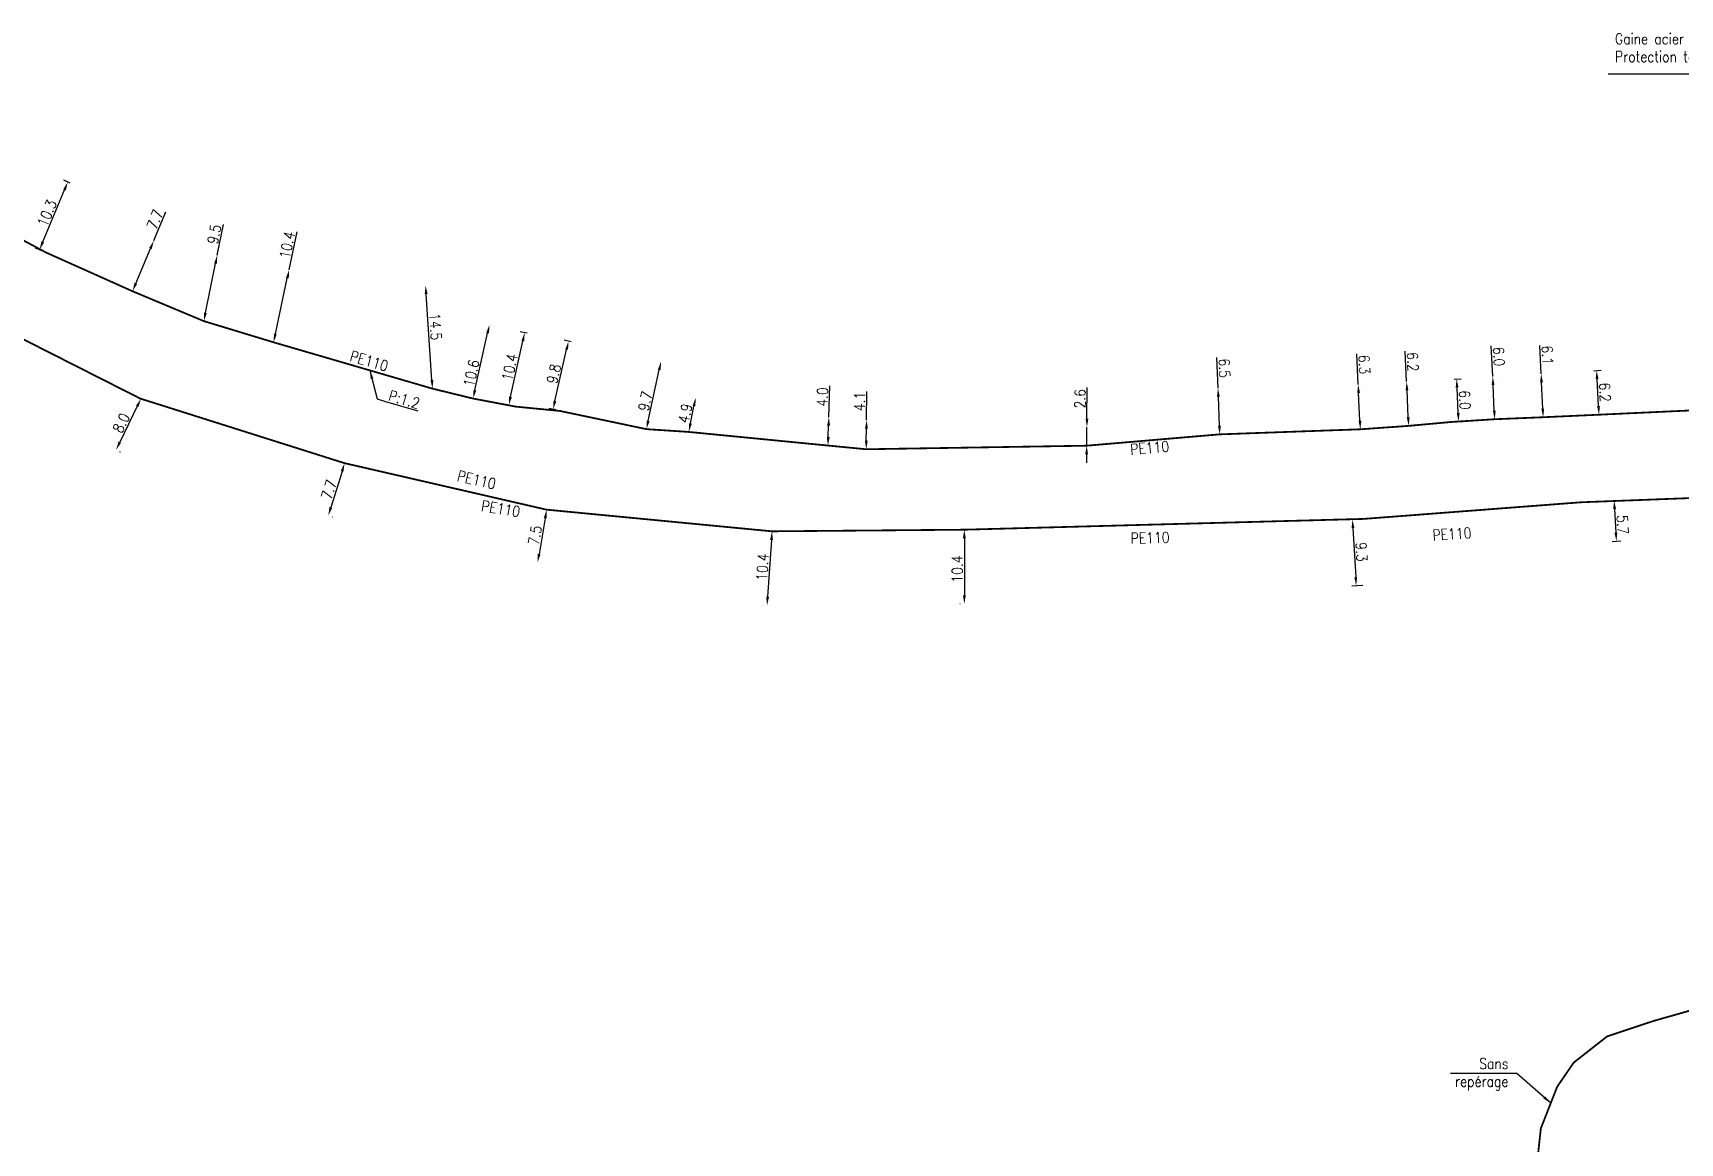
# Model space of a CAD drawing. Header units: millimetres. Extents: x 115991 to 117009, y 129000 to 129990.
# Drawn here: x 116340.1 to 116571.1, y 129262.9 to 129418.6 of the extents above; entities that cross this region are included whole.
import ezdxf
from ezdxf.enums import TextEntityAlignment as Align

# ---------------------------------------------------------------- set-up
doc = ezdxf.new("R2010")
doc.units = ezdxf.units.MM
doc.header["$PDMODE"] = 34
doc.linetypes.add('L_25_AP', pattern=[2000, 1000, 1000])
doc.linetypes.add('L_25_PE', pattern=[2000, 1000, 1000])
doc.layers.get('DEFPOINTS').update_dxf_attribs({"linetype": 'CONTINUOUS'})
doc.layers.add('L_150', color=1, linetype='CONTINUOUS')
doc.layers.add('L_400', color=7, linetype='CONTINUOUS')
doc.styles.get("Standard").update_dxf_attribs({"font": 'romans.shx', "width": 0.85})
doc.dimstyles.get("Standard").update_dxf_attribs({"dimtxt": 1.5, "dimasz": 1.2, "dimexe": 0.625, "dimexo": 0.625, "dimgap": 0.25, "dimtad": 1, "dimdec": 1, "dimzin": 0, "dimdsep": 46, "dimtxsty": 'Standard', "dimcen": -0.5, "dimadec": 0, "dimazin": 0, "dimtfac": 1, "dimtdec": 1, "dimtmove": 0, "dimatfit": 3, "dimfxl": 0, "dimtolj": 1, "dimtzin": 0, "dimarcsym": 0})

# ---------------------------------------------------------------- blocks, each defined once
blk = doc.blocks.new('*D35')
at = {"layer": 'DEFPOINTS', "color": 0, "linetype": 'Continuous', "transparency": 16777216}
for p in [(116355.14, 129367.37), (116351.65, 129360.18), (116351.73, 129360.14)]:
    blk.add_point(p, dxfattribs=at)
at = {"layer": 'L_150', "color": 0, "linetype": 'Continuous', "lineweight": -2, "transparency": 16777216}
for p, q in [((116355.71, 129367.1), (116355.79, 129367.06)), ((116354.7, 129366.25), (116352.25, 129361.22)), ((116352.21, 129359.9), (116352.29, 129359.86))]:
    blk.add_line(p, q, dxfattribs=at)
at = {"layer": 'L_150', "color": 0, "linetype": 'Continuous', "transparency": 16777216}
for points in [[(116354.52, 129366.34), (116354.88, 129366.17), (116355.22, 129367.33)], [(116352.07, 129361.3), (116352.43, 129361.13), (116351.73, 129360.14)]]:
    blk.add_solid(points, dxfattribs=at)
at = {"layer": 'L_150', "color": 0, "linetype": 'Continuous', "transparency": 16777216, "insert": (116352.45, 129363.92), "char_height": 1.5, "attachment_point": 5, "rotation": 64.078}
blk.add_mtext('\\A1;8.0', dxfattribs=at)
blk = doc.blocks.new('*D36')
at = {"layer": 'DEFPOINTS', "color": 0, "linetype": 'Continuous', "transparency": 16777216}
for p in [(116383.74, 129358.29), (116381.45, 129350.94), (116381.49, 129350.92)]:
    blk.add_point(p, dxfattribs=at)
at = {"layer": 'L_150', "color": 0, "linetype": 'Continuous', "lineweight": -2, "transparency": 16777216}
for p, q in [((116384.34, 129358.1), (116384.38, 129358.09)), ((116383.42, 129357.13), (116381.85, 129352.07)), ((116382.05, 129350.75), (116382.09, 129350.74))]:
    blk.add_line(p, q, dxfattribs=at)
at = {"layer": 'L_150', "color": 0, "linetype": 'Continuous', "transparency": 16777216}
for points in [[(116383.23, 129357.19), (116383.62, 129357.07), (116383.78, 129358.28)], [(116381.66, 129352.13), (116382.04, 129352.01), (116381.49, 129350.92)]]:
    blk.add_solid(points, dxfattribs=at)
at = {"layer": 'L_150', "color": 0, "linetype": 'Continuous', "transparency": 16777216, "insert": (116381.58, 129354.57), "char_height": 1.5, "attachment_point": 5, "rotation": 72.6875}
blk.add_mtext('\\A1;7.7', dxfattribs=at)
blk = doc.blocks.new('*D37')
at = {"layer": 'DEFPOINTS', "color": 0, "linetype": 'Continuous', "transparency": 16777216}
for p in [(116412.1, 129351.75), (116410.84, 129344.35), (116410.86, 129344.35)]:
    blk.add_point(p, dxfattribs=at)
at = {"layer": 'L_150', "color": 0, "linetype": 'Continuous', "lineweight": -2, "transparency": 16777216}
for p, q in [((116411.92, 129350.56), (116411.06, 129345.53)), ((116412.72, 129351.64), (116412.73, 129351.64)), ((116411.46, 129344.25), (116411.47, 129344.25))]:
    blk.add_line(p, q, dxfattribs=at)
at = {"layer": 'L_150', "color": 0, "linetype": 'Continuous', "transparency": 16777216}
for points in [[(116411.72, 129350.6), (116412.11, 129350.53), (116412.12, 129351.75)], [(116410.86, 129345.57), (116411.26, 129345.5), (116410.86, 129344.35)]]:
    blk.add_solid(points, dxfattribs=at)
at = {"layer": 'L_150', "color": 0, "linetype": 'Continuous', "transparency": 16777216, "insert": (116410.49, 129348.15), "char_height": 1.5, "attachment_point": 5, "rotation": 80.3272}
blk.add_mtext('\\A1;7.5', dxfattribs=at)
blk = doc.blocks.new('*D38')
at = {"layer": 'DEFPOINTS', "color": 0, "linetype": 'Continuous', "transparency": 16777216}
for p in [(116443.74, 129348.72), (116443.04, 129338.34), (116443.05, 129338.34)]:
    blk.add_point(p, dxfattribs=at)
at = {"layer": 'L_150', "color": 0, "linetype": 'Continuous', "lineweight": -2, "transparency": 16777216}
for p, q in [((116443.12, 129348.76), (116443.12, 129348.76)), ((116443.66, 129347.52), (116443.12, 129339.54)), ((116442.42, 129338.38), (116442.42, 129338.38))]:
    blk.add_line(p, q, dxfattribs=at)
at = {"layer": 'L_150', "color": 0, "linetype": 'Continuous', "transparency": 16777216}
for points in [[(116443.46, 129347.53), (116443.86, 129347.5), (116443.74, 129348.72)], [(116442.92, 129339.55), (116443.32, 129339.52), (116443.04, 129338.34)]]:
    blk.add_solid(points, dxfattribs=at)
at = {"layer": 'L_150', "color": 0, "linetype": 'Continuous', "transparency": 16777216, "insert": (116442.4, 129343.7), "char_height": 1.5, "attachment_point": 5, "rotation": 86.1551}
blk.add_mtext('\\A1;10.4', dxfattribs=at)
blk = doc.blocks.new('*D39')
at = {"layer": 'DEFPOINTS', "color": 0, "linetype": 'Continuous', "transparency": 16777216}
for p in [(116470.76, 129348.95), (116470.71, 129338.55), (116470.76, 129338.55)]:
    blk.add_point(p, dxfattribs=at)
at = {"layer": 'L_150', "color": 0, "linetype": 'Continuous', "lineweight": -2, "transparency": 16777216}
for p, q in [((116470.14, 129348.95), (116470.08, 129348.95)), ((116470.71, 129347.75), (116470.71, 129339.75)), ((116470.14, 129338.55), (116470.08, 129338.55))]:
    blk.add_line(p, q, dxfattribs=at)
at = {"layer": 'L_150', "color": 0, "linetype": 'Continuous', "transparency": 16777216}
for points in [[(116470.51, 129347.75), (116470.91, 129347.75), (116470.71, 129348.95)], [(116470.51, 129339.75), (116470.91, 129339.75), (116470.71, 129338.55)]]:
    blk.add_solid(points, dxfattribs=at)
at = {"layer": 'L_150', "color": 0, "linetype": 'Continuous', "transparency": 16777216, "insert": (116469.71, 129343.43), "char_height": 1.5, "attachment_point": 5, "rotation": 90}
blk.add_mtext('\\A1;10.4', dxfattribs=at)
blk = doc.blocks.new('*D579')
at = {"layer": 'DEFPOINTS', "color": 0, "linetype": 'Continuous', "transparency": 16777216}
for p in [(116560.63, 129352.97), (116560.95, 129347.28), (116562.17, 129347.34)]:
    blk.add_point(p, dxfattribs=at)
at = {"layer": 'L_150', "color": 0, "linetype": 'Continuous', "lineweight": -2, "transparency": 16777216}
for p, q in [((116561.26, 129353), (116562.48, 129353.07)), ((116561.92, 129351.84), (116562.1, 129348.54)), ((116561.57, 129347.31), (116562.79, 129347.38))]:
    blk.add_line(p, q, dxfattribs=at)
at = {"layer": 'L_150', "color": 0, "linetype": 'Continuous', "transparency": 16777216}
for points in [[(116562.12, 129351.85), (116561.72, 129351.83), (116561.85, 129353.04)], [(116562.3, 129348.55), (116561.9, 129348.53), (116562.17, 129347.34)]]:
    blk.add_solid(points, dxfattribs=at)
at = {"layer": 'L_150', "color": 0, "linetype": 'Continuous', "transparency": 16777216, "insert": (116563.04, 129349.65), "char_height": 1.5, "attachment_point": 5, "rotation": 273.1721}
blk.add_mtext('\\A1;5.7', dxfattribs=at)
blk = doc.blocks.new('*D580')
at = {"layer": 'DEFPOINTS', "color": 0, "linetype": 'Continuous', "transparency": 16777216}
for p in [(116526.7, 129350.46), (116525.67, 129341.08), (116527.22, 129341.17)]:
    blk.add_point(p, dxfattribs=at)
at = {"layer": 'L_150', "color": 0, "linetype": 'Continuous', "lineweight": -2, "transparency": 16777216}
for p, q in [((116526.08, 129350.42), (116524.53, 129350.34)), ((116525.22, 129349.17), (116525.6, 129342.28)), ((116526.59, 129341.14), (116525.05, 129341.05))]:
    blk.add_line(p, q, dxfattribs=at)
at = {"layer": 'L_150', "color": 0, "linetype": 'Continuous', "transparency": 16777216}
for points in [[(116525.42, 129349.18), (116525.02, 129349.16), (116525.15, 129350.37)], [(116525.8, 129342.29), (116525.41, 129342.27), (116525.67, 129341.08)]]:
    blk.add_solid(points, dxfattribs=at)
at = {"layer": 'L_150', "color": 0, "linetype": 'Continuous', "transparency": 16777216, "insert": (116526.41, 129345.83), "char_height": 1.5, "attachment_point": 5, "rotation": 273.1933}
blk.add_mtext('\\A1;9.3', dxfattribs=at)
blk = doc.blocks.new('*D643')
at = {"layer": 'DEFPOINTS', "color": 0, "linetype": 'Continuous', "transparency": 16777216}
for p in [(116559.4, 129371.27), (116558.4, 129371.22), (116558.72, 129365.03)]:
    blk.add_point(p, dxfattribs=at)
at = {"layer": 'L_150', "color": 0, "linetype": 'Continuous', "lineweight": -2, "transparency": 16777216}
for p, q in [((116559.02, 129371.25), (116560.02, 129371.3)), ((116559.66, 129366.28), (116559.46, 129370.07)), ((116559.35, 129365.06), (116560.34, 129365.11))]:
    blk.add_line(p, q, dxfattribs=at)
at = {"layer": 'L_150', "color": 0, "linetype": 'Continuous', "transparency": 16777216}
for points in [[(116559.66, 129370.08), (116559.26, 129370.06), (116559.4, 129371.27)], [(116559.86, 129366.29), (116559.46, 129366.27), (116559.72, 129365.08)]]:
    blk.add_solid(points, dxfattribs=at)
at = {"layer": 'L_150', "color": 0, "linetype": 'Continuous', "transparency": 16777216, "insert": (116560.56, 129368.23), "char_height": 1.5, "attachment_point": 5, "rotation": 272.9671}
blk.add_mtext('\\A1;6.2', dxfattribs=at)
blk = doc.blocks.new('*D644')
at = {"layer": 'DEFPOINTS', "color": 0, "linetype": 'Continuous', "transparency": 16777216}
for p in [(116551.61, 129370.82), (116551.61, 129370.82), (116551.9, 129364.72)]:
    blk.add_point(p, dxfattribs=at)
at = {"layer": 'L_150', "color": 0, "linetype": 'Continuous', "lineweight": -2, "transparency": 16777216}
for p, q in [((116551.61, 129370.82), (116551.43, 129374.76)), ((116551.84, 129365.92), (116551.67, 129369.62)), ((116552.24, 129370.85), (116552.24, 129370.85)), ((116552.52, 129364.75), (116552.52, 129364.75))]:
    blk.add_line(p, q, dxfattribs=at)
at = {"layer": 'L_150', "color": 0, "linetype": 'Continuous', "transparency": 16777216}
for points in [[(116551.87, 129369.63), (116551.47, 129369.61), (116551.61, 129370.82)], [(116552.04, 129365.93), (116551.64, 129365.91), (116551.9, 129364.72)]]:
    blk.add_solid(points, dxfattribs=at)
at = {"layer": 'L_150', "color": 0, "linetype": 'Continuous', "transparency": 16777216, "insert": (116552.49, 129373.43), "char_height": 1.5, "attachment_point": 5, "rotation": 272.6656}
blk.add_mtext('\\A1;6.1', dxfattribs=at)
blk = doc.blocks.new('*D645')
at = {"layer": 'DEFPOINTS', "color": 0, "linetype": 'Continuous', "transparency": 16777216}
for p in [(116544.82, 129370.44), (116544.82, 129370.44), (116545.1, 129364.44)]:
    blk.add_point(p, dxfattribs=at)
at = {"layer": 'L_150', "color": 0, "linetype": 'Continuous', "lineweight": -2, "transparency": 16777216}
for p, q in [((116544.82, 129370.44), (116544.61, 129374.74)), ((116545.04, 129365.64), (116544.87, 129369.24)), ((116545.44, 129370.47), (116545.44, 129370.47)), ((116545.73, 129364.47), (116545.73, 129364.47))]:
    blk.add_line(p, q, dxfattribs=at)
at = {"layer": 'L_150', "color": 0, "linetype": 'Continuous', "transparency": 16777216}
for points in [[(116545.07, 129369.25), (116544.67, 129369.23), (116544.82, 129370.44)], [(116545.24, 129365.65), (116544.84, 129365.63), (116545.1, 129364.44)]]:
    blk.add_solid(points, dxfattribs=at)
at = {"layer": 'L_150', "color": 0, "linetype": 'Continuous', "transparency": 16777216, "insert": (116545.68, 129373.24), "char_height": 1.5, "attachment_point": 5, "rotation": 272.7217}
blk.add_mtext('\\A1;6.0', dxfattribs=at)
blk = doc.blocks.new('*D646')
at = {"layer": 'DEFPOINTS', "color": 0, "linetype": 'Continuous', "transparency": 16777216}
for p in [(116538.76, 129370.05), (116539.76, 129370.09), (116539.03, 129364.06)]:
    blk.add_point(p, dxfattribs=at)
at = {"layer": 'L_150', "color": 0, "linetype": 'Continuous', "lineweight": -2, "transparency": 16777216}
for p, q in [((116539.39, 129370.08), (116540.39, 129370.12)), ((116539.98, 129365.3), (116539.82, 129368.9)), ((116539.66, 129364.08), (116540.66, 129364.13))]:
    blk.add_line(p, q, dxfattribs=at)
at = {"layer": 'L_150', "color": 0, "linetype": 'Continuous', "transparency": 16777216}
for points in [[(116540.02, 129368.9), (116539.62, 129368.89), (116539.76, 129370.09)], [(116540.18, 129365.31), (116539.78, 129365.29), (116540.03, 129364.1)]]:
    blk.add_solid(points, dxfattribs=at)
at = {"layer": 'L_150', "color": 0, "linetype": 'Continuous', "transparency": 16777216, "insert": (116540.9, 129367.14), "char_height": 1.5, "attachment_point": 5, "rotation": 272.5677}
blk.add_mtext('\\A1;6.0', dxfattribs=at)
blk = doc.blocks.new('*D647')
at = {"layer": 'DEFPOINTS', "color": 0, "linetype": 'Continuous', "transparency": 16777216}
for p in [(116532.74, 129369.71), (116532.74, 129369.71), (116533.03, 129363.51)]:
    blk.add_point(p, dxfattribs=at)
at = {"layer": 'L_150', "color": 0, "linetype": 'Continuous', "lineweight": -2, "transparency": 16777216}
for p, q in [((116532.74, 129369.71), (116532.54, 129374.01)), ((116532.97, 129364.71), (116532.8, 129368.51))]:
    blk.add_line(p, q, dxfattribs=at)
at = {"layer": 'L_150', "color": 0, "linetype": 'Continuous', "transparency": 16777216}
for points in [[(116533, 129368.52), (116532.6, 129368.5), (116532.74, 129369.71)], [(116533.17, 129364.72), (116532.77, 129364.7), (116533.03, 129363.51)]]:
    blk.add_solid(points, dxfattribs=at)
at = {"layer": 'L_150', "color": 0, "linetype": 'Continuous', "transparency": 16777216, "insert": (116533.61, 129372.5), "char_height": 1.5, "attachment_point": 5, "rotation": 272.6644}
blk.add_mtext('\\A1;6.2', dxfattribs=at)
blk = doc.blocks.new('*D648')
at = {"layer": 'DEFPOINTS', "color": 0, "linetype": 'Continuous', "transparency": 16777216}
for p in [(116525.95, 129369.32), (116525.95, 129369.32), (116526.25, 129363.03)]:
    blk.add_point(p, dxfattribs=at)
at = {"layer": 'L_150', "color": 0, "linetype": 'Continuous', "lineweight": -2, "transparency": 16777216}
for p, q in [((116525.95, 129369.32), (116525.74, 129373.62)), ((116526.57, 129369.35), (116526.57, 129369.35)), ((116526.2, 129364.22), (116526.01, 129368.12)), ((116526.88, 129363.06), (116526.88, 129363.06))]:
    blk.add_line(p, q, dxfattribs=at)
at = {"layer": 'L_150', "color": 0, "linetype": 'Continuous', "transparency": 16777216}
for points in [[(116526.21, 129368.13), (116525.81, 129368.11), (116525.95, 129369.32)], [(116526.4, 129364.23), (116526, 129364.21), (116526.25, 129363.03)]]:
    blk.add_solid(points, dxfattribs=at)
at = {"layer": 'L_150', "color": 0, "linetype": 'Continuous', "transparency": 16777216, "insert": (116526.81, 129372.12), "char_height": 1.5, "attachment_point": 5, "rotation": 272.7706}
blk.add_mtext('\\A1;6.3', dxfattribs=at)
blk = doc.blocks.new('*D649')
at = {"layer": 'DEFPOINTS', "color": 0, "linetype": 'Continuous', "transparency": 16777216}
for p in [(116506.29, 129368.82), (116506.29, 129368.82), (116506.53, 129362.32)]:
    blk.add_point(p, dxfattribs=at)
at = {"layer": 'L_150', "color": 0, "linetype": 'Continuous', "lineweight": -2, "transparency": 16777216}
for p, q in [((116506.29, 129368.82), (116506.13, 129373.12)), ((116506.49, 129363.52), (116506.34, 129367.62)), ((116506.92, 129368.84), (116506.92, 129368.84)), ((116507.15, 129362.34), (116507.15, 129362.34))]:
    blk.add_line(p, q, dxfattribs=at)
at = {"layer": 'L_150', "color": 0, "linetype": 'Continuous', "transparency": 16777216}
for points in [[(116506.54, 129367.62), (116506.14, 129367.61), (116506.29, 129368.82)], [(116506.69, 129363.53), (116506.29, 129363.51), (116506.53, 129362.32)]]:
    blk.add_solid(points, dxfattribs=at)
at = {"layer": 'L_150', "color": 0, "linetype": 'Continuous', "transparency": 16777216, "insert": (116507.19, 129371.61), "char_height": 1.5, "attachment_point": 5, "rotation": 272.0981}
blk.add_mtext('\\A1;6.5', dxfattribs=at)
blk = doc.blocks.new('*D650')
at = {"layer": 'DEFPOINTS', "color": 0, "linetype": 'Continuous', "transparency": 16777216}
for p in [(116487.9, 129363.33), (116487.9, 129363.33), (116487.87, 129360.73)]:
    blk.add_point(p, dxfattribs=at)
at = {"layer": 'L_150', "color": 0, "linetype": 'Continuous', "lineweight": -2, "transparency": 16777216}
for p, q in [((116487.91, 129364.53), (116487.96, 129368.9)), ((116487.28, 129363.34), (116487.28, 129363.34)), ((116487.87, 129360.73), (116487.9, 129363.33)), ((116487.25, 129360.74), (116487.25, 129360.74)), ((116487.86, 129359.53), (116487.85, 129358.33))]:
    blk.add_line(p, q, dxfattribs=at)
at = {"layer": 'L_150', "color": 0, "linetype": 'Continuous', "transparency": 16777216}
for points in [[(116487.71, 129364.53), (116488.11, 129364.53), (116487.9, 129363.33)], [(116487.66, 129359.53), (116488.06, 129359.53), (116487.87, 129360.73)]]:
    blk.add_solid(points, dxfattribs=at)
at = {"layer": 'L_150', "color": 0, "linetype": 'Continuous', "transparency": 16777216, "insert": (116486.94, 129367.32), "char_height": 1.5, "attachment_point": 5, "rotation": 89.43}
blk.add_mtext('\\A1;2.6', dxfattribs=at)
blk = doc.blocks.new('*D651')
at = {"layer": 'DEFPOINTS', "color": 0, "linetype": 'Continuous', "transparency": 16777216}
for p in [(116456.99, 129364.33), (116456.99, 129364.33), (116456.95, 129360.23)]:
    blk.add_point(p, dxfattribs=at)
at = {"layer": 'L_150', "color": 0, "linetype": 'Continuous', "lineweight": -2, "transparency": 16777216}
for p, q in [((116456.99, 129364.33), (116457.03, 129368.34)), ((116456.37, 129364.34), (116456.37, 129364.34)), ((116456.96, 129361.43), (116456.98, 129363.13)), ((116456.33, 129360.24), (116456.33, 129360.24))]:
    blk.add_line(p, q, dxfattribs=at)
at = {"layer": 'L_150', "color": 0, "linetype": 'Continuous', "transparency": 16777216}
for points in [[(116456.78, 129363.13), (116457.18, 129363.13), (116456.99, 129364.33)], [(116456.76, 129361.43), (116457.16, 129361.43), (116456.95, 129360.23)]]:
    blk.add_solid(points, dxfattribs=at)
at = {"layer": 'L_150', "color": 0, "linetype": 'Continuous', "transparency": 16777216, "insert": (116456.02, 129366.94), "char_height": 1.5, "attachment_point": 5, "rotation": 89.43}
blk.add_mtext('\\A1;4.1', dxfattribs=at)
blk = doc.blocks.new('*D652')
at = {"layer": 'DEFPOINTS', "color": 0, "linetype": 'Continuous', "transparency": 16777216}
for p in [(116451.71, 129364.75), (116451.71, 129364.75), (116451.58, 129360.75)]:
    blk.add_point(p, dxfattribs=at)
at = {"layer": 'L_150', "color": 0, "linetype": 'Continuous', "lineweight": -2, "transparency": 16777216}
for p, q in [((116451.71, 129364.75), (116451.84, 129369.12)), ((116451.62, 129361.95), (116451.67, 129363.55)), ((116450.96, 129360.77), (116450.96, 129360.77))]:
    blk.add_line(p, q, dxfattribs=at)
at = {"layer": 'L_150', "color": 0, "linetype": 'Continuous', "transparency": 16777216}
for points in [[(116451.47, 129363.55), (116451.87, 129363.54), (116451.71, 129364.75)], [(116451.42, 129361.95), (116451.82, 129361.94), (116451.58, 129360.75)]]:
    blk.add_solid(points, dxfattribs=at)
at = {"layer": 'L_150', "color": 0, "linetype": 'Continuous', "transparency": 16777216, "insert": (116450.8, 129367.56), "char_height": 1.5, "attachment_point": 5, "rotation": 88.225}
blk.add_mtext('\\A1;4.0', dxfattribs=at)
blk = doc.blocks.new('*D653')
at = {"layer": 'DEFPOINTS', "color": 0, "linetype": 'Continuous', "transparency": 16777216}
for p in [(116433.03, 129367.46), (116433.03, 129367.46), (116432.05, 129362.66)]:
    blk.add_point(p, dxfattribs=at)
at = {"layer": 'L_150', "color": 0, "linetype": 'Continuous', "lineweight": -2, "transparency": 16777216}
blk.add_line((116432.29, 129363.84), (116432.79, 129366.29), dxfattribs=at)
at = {"layer": 'L_150', "color": 0, "linetype": 'Continuous', "transparency": 16777216}
for points in [[(116432.59, 129366.33), (116432.98, 129366.25), (116433.03, 129367.46)], [(116432.1, 129363.88), (116432.49, 129363.8), (116432.05, 129362.66)]]:
    blk.add_solid(points, dxfattribs=at)
at = {"layer": 'L_150', "color": 0, "linetype": 'Continuous', "transparency": 16777216, "insert": (116431.56, 129365.26), "char_height": 1.5, "attachment_point": 5, "rotation": 78.5338}
blk.add_mtext('\\A1;4.9', dxfattribs=at)
blk = doc.blocks.new('*D654')
at = {"layer": 'DEFPOINTS', "color": 0, "linetype": 'Continuous', "transparency": 16777216}
for p in [(116428.17, 129372.53), (116428.17, 129372.53), (116426.12, 129363.05)]:
    blk.add_point(p, dxfattribs=at)
at = {"layer": 'L_150', "color": 0, "linetype": 'Continuous', "lineweight": -2, "transparency": 16777216}
blk.add_line((116426.38, 129364.22), (116427.91, 129371.36), dxfattribs=at)
at = {"layer": 'L_150', "color": 0, "linetype": 'Continuous', "transparency": 16777216}
for points in [[(116427.72, 129371.4), (116428.11, 129371.32), (116428.17, 129372.53)], [(116426.18, 129364.26), (116426.57, 129364.18), (116426.12, 129363.05)]]:
    blk.add_solid(points, dxfattribs=at)
at = {"layer": 'L_150', "color": 0, "linetype": 'Continuous', "transparency": 16777216, "insert": (116425.95, 129366.98), "char_height": 1.5, "attachment_point": 5, "rotation": 77.8513}
blk.add_mtext('\\A1;9.7', dxfattribs=at)
blk = doc.blocks.new('*D655')
at = {"layer": 'DEFPOINTS', "color": 0, "linetype": 'Continuous', "transparency": 16777216}
for p in [(116415.19, 129375.38), (116416.16, 129375.16), (116414, 129365.6)]:
    blk.add_point(p, dxfattribs=at)
at = {"layer": 'L_150', "color": 0, "linetype": 'Continuous', "lineweight": -2, "transparency": 16777216}
for p, q in [((116413.29, 129366.99), (116414.92, 129374.21)), ((116415.56, 129375.3), (116414.58, 129375.52)), ((116413.39, 129365.74), (116412.41, 129365.96))]:
    blk.add_line(p, q, dxfattribs=at)
at = {"layer": 'L_150', "color": 0, "linetype": 'Continuous', "transparency": 16777216}
for points in [[(116414.73, 129374.26), (116415.12, 129374.17), (116415.19, 129375.38)], [(116413.09, 129367.04), (116413.48, 129366.95), (116413.02, 129365.82)]]:
    blk.add_solid(points, dxfattribs=at)
at = {"layer": 'L_150', "color": 0, "linetype": 'Continuous', "transparency": 16777216, "insert": (116413.13, 129370.82), "char_height": 1.5, "attachment_point": 5, "rotation": 77.2134}
blk.add_mtext('\\A1;9.8', dxfattribs=at)
blk = doc.blocks.new('*D656')
at = {"layer": 'DEFPOINTS', "color": 0, "linetype": 'Continuous', "transparency": 16777216}
for p in [(116409.04, 129376.58), (116410.02, 129376.37), (116407.78, 129366.21)]:
    blk.add_point(p, dxfattribs=at)
at = {"layer": 'L_150', "color": 0, "linetype": 'Continuous', "lineweight": -2, "transparency": 16777216}
for p, q in [((116409.41, 129376.5), (116408.43, 129376.72)), ((116407.06, 129367.6), (116408.78, 129375.41)), ((116407.17, 129366.34), (116406.19, 129366.56))]:
    blk.add_line(p, q, dxfattribs=at)
at = {"layer": 'L_150', "color": 0, "linetype": 'Continuous', "transparency": 16777216}
for points in [[(116408.59, 129375.45), (116408.98, 129375.37), (116409.04, 129376.58)], [(116406.87, 129367.64), (116407.26, 129367.55), (116406.81, 129366.42)]]:
    blk.add_solid(points, dxfattribs=at)
at = {"layer": 'L_150', "color": 0, "linetype": 'Continuous', "transparency": 16777216, "insert": (116406.95, 129371.72), "char_height": 1.5, "attachment_point": 5, "rotation": 77.5887}
blk.add_mtext('\\A1;10.4', dxfattribs=at)
blk = doc.blocks.new('*D657')
at = {"layer": 'DEFPOINTS', "color": 0, "linetype": 'Continuous', "transparency": 16777216}
for p in [(116404.1, 129377.69), (116404.1, 129377.69), (116401.81, 129367.34)]:
    blk.add_point(p, dxfattribs=at)
at = {"layer": 'L_150', "color": 0, "linetype": 'Continuous', "lineweight": -2, "transparency": 16777216}
blk.add_line((116402.07, 129368.51), (116403.84, 129376.52), dxfattribs=at)
at = {"layer": 'L_150', "color": 0, "linetype": 'Continuous', "transparency": 16777216}
for points in [[(116403.65, 129376.56), (116404.04, 129376.47), (116404.1, 129377.69)], [(116401.87, 129368.55), (116402.26, 129368.47), (116401.81, 129367.34)]]:
    blk.add_solid(points, dxfattribs=at)
at = {"layer": 'L_150', "color": 0, "linetype": 'Continuous', "transparency": 16777216, "insert": (116401.57, 129370.89), "char_height": 1.5, "attachment_point": 5, "rotation": 77.5048}
blk.add_mtext('\\A1;10.6', dxfattribs=at)
blk = doc.blocks.new('*D658')
at = {"layer": 'DEFPOINTS', "color": 0, "linetype": 'Continuous', "transparency": 16777216}
for p in [(116395.14, 129383.2), (116395.14, 129383.2), (116396.11, 129368.73)]:
    blk.add_point(p, dxfattribs=at)
at = {"layer": 'L_150', "color": 0, "linetype": 'Continuous', "lineweight": -2, "transparency": 16777216}
for p, q in [((116396.03, 129369.93), (116395.22, 129382)), ((116395.49, 129368.69), (116395.49, 129368.69))]:
    blk.add_line(p, q, dxfattribs=at)
at = {"layer": 'L_150', "color": 0, "linetype": 'Continuous', "transparency": 16777216}
for points in [[(116395.42, 129382.02), (116395.02, 129381.99), (116395.14, 129383.2)], [(116396.23, 129369.94), (116395.83, 129369.92), (116396.11, 129368.73)]]:
    blk.add_solid(points, dxfattribs=at)
at = {"layer": 'L_150', "color": 0, "linetype": 'Continuous', "transparency": 16777216, "insert": (116396.53, 129377.43), "char_height": 1.5, "attachment_point": 5, "rotation": 273.8294}
blk.add_mtext('\\A1;14.5', dxfattribs=at)
blk = doc.blocks.new('*D659')
at = {"layer": 'DEFPOINTS', "color": 0, "linetype": 'Continuous', "transparency": 16777216}
for p in [(116376, 129385.4), (116376, 129385.4), (116373.82, 129375.23)]:
    blk.add_point(p, dxfattribs=at)
at = {"layer": 'L_150', "color": 0, "linetype": 'Continuous', "lineweight": -2, "transparency": 16777216}
for p, q in [((116376, 129385.4), (116377.15, 129390.74)), ((116374.08, 129376.4), (116375.75, 129384.22))]:
    blk.add_line(p, q, dxfattribs=at)
at = {"layer": 'L_150', "color": 0, "linetype": 'Continuous', "transparency": 16777216}
for points in [[(116375.56, 129384.27), (116375.95, 129384.18), (116376, 129385.4)], [(116373.88, 129376.44), (116374.27, 129376.36), (116373.82, 129375.23)]]:
    blk.add_solid(points, dxfattribs=at)
at = {"layer": 'L_150', "color": 0, "linetype": 'Continuous', "transparency": 16777216, "insert": (116375.73, 129388.87), "char_height": 1.5, "attachment_point": 5, "rotation": 77.8959}
blk.add_mtext('\\A1;10.4', dxfattribs=at)
blk = doc.blocks.new('*D660')
at = {"layer": 'DEFPOINTS', "color": 0, "linetype": 'Continuous', "transparency": 16777216}
for p in [(116365.92, 129387.46), (116365.92, 129387.46), (116364.04, 129378.2)]:
    blk.add_point(p, dxfattribs=at)
at = {"layer": 'L_150', "color": 0, "linetype": 'Continuous', "lineweight": -2, "transparency": 16777216}
for p, q in [((116365.92, 129387.46), (116366.8, 129391.74)), ((116365.31, 129387.58), (116365.31, 129387.58)), ((116364.28, 129379.37), (116365.68, 129386.28)), ((116363.42, 129378.32), (116363.42, 129378.32))]:
    blk.add_line(p, q, dxfattribs=at)
at = {"layer": 'L_150', "color": 0, "linetype": 'Continuous', "transparency": 16777216}
for points in [[(116365.49, 129386.32), (116365.88, 129386.24), (116365.92, 129387.46)], [(116364.08, 129379.41), (116364.47, 129379.33), (116364.04, 129378.2)]]:
    blk.add_solid(points, dxfattribs=at)
at = {"layer": 'L_150', "color": 0, "linetype": 'Continuous', "transparency": 16777216, "insert": (116365.5, 129390.39), "char_height": 1.5, "attachment_point": 5, "rotation": 78.4807}
blk.add_mtext('\\A1;9.5', dxfattribs=at)
blk = doc.blocks.new('*D661')
at = {"layer": 'DEFPOINTS', "color": 0, "linetype": 'Continuous', "transparency": 16777216}
for p in [(116357.02, 129389.49), (116357.02, 129389.49), (116354.04, 129382.39)]:
    blk.add_point(p, dxfattribs=at)
at = {"layer": 'L_150', "color": 0, "linetype": 'Continuous', "lineweight": -2, "transparency": 16777216}
for p, q in [((116357.02, 129389.49), (116358.71, 129393.52)), ((116354.5, 129383.5), (116356.56, 129388.38))]:
    blk.add_line(p, q, dxfattribs=at)
at = {"layer": 'L_150', "color": 0, "linetype": 'Continuous', "transparency": 16777216}
for points in [[(116356.37, 129388.46), (116356.74, 129388.31), (116357.02, 129389.49)], [(116354.32, 129383.58), (116354.69, 129383.42), (116354.04, 129382.39)]]:
    blk.add_solid(points, dxfattribs=at)
at = {"layer": 'L_150', "color": 0, "linetype": 'Continuous', "transparency": 16777216, "insert": (116357.18, 129392.45), "char_height": 1.5, "attachment_point": 5, "rotation": 67.2115}
blk.add_mtext('\\A1;7.7', dxfattribs=at)
blk = doc.blocks.new('*D662')
at = {"layer": 'DEFPOINTS', "color": 0, "linetype": 'Continuous', "transparency": 16777216}
for p in [(116344.96, 129397.71), (116345.88, 129397.32), (116341.91, 129387.82)]:
    blk.add_point(p, dxfattribs=at)
at = {"layer": 'L_150', "color": 0, "linetype": 'Continuous', "lineweight": -2, "transparency": 16777216}
for p, q in [((116345.31, 129397.56), (116344.38, 129397.95)), ((116341.45, 129389.31), (116344.5, 129396.6)), ((116341.33, 129388.06), (116340.41, 129388.45))]:
    blk.add_line(p, q, dxfattribs=at)
at = {"layer": 'L_150', "color": 0, "linetype": 'Continuous', "transparency": 16777216}
for points in [[(116344.31, 129396.68), (116344.68, 129396.52), (116344.96, 129397.71)], [(116341.27, 129389.39), (116341.64, 129389.23), (116340.99, 129388.2)]]:
    blk.add_solid(points, dxfattribs=at)
at = {"layer": 'L_150', "color": 0, "linetype": 'Continuous', "transparency": 16777216, "insert": (116342.05, 129393.34), "char_height": 1.5, "attachment_point": 5, "rotation": 67.3176}
blk.add_mtext('\\A1;10.3', dxfattribs=at)

msp = doc.modelspace()

# ---------------------------------------------------------------- linework, layer by layer
at = {"layer": 'DEFPOINTS', "linetype": 'ByBlock'}
for p in [(116355.12, 129367.34), (116351.67, 129360.12), (116351.67, 129360.12), (116383.74, 129358.29), (116381.45, 129350.94), (116381.45, 129350.94), (116470.91, 129348.83), (116470.91, 129338.43), (116470.91, 129338.43)]:
    msp.add_point(p, dxfattribs=at)
at = {"layer": 'L_150', "linetype": 'L_25_AP', "flags": 128}
msp.add_lwpolyline([(116296.18, 129417.06, 0.25, 0.25, 0), (116298.21, 129410.54, 0.25, 0.25, 0), (116298.21, 129410.54, 0.25, 0.25, 0), (116303.07, 129408.01, 0.25, 0.25, 0), (116303.07, 129408.01, 0.25, 0.25, 0), (116313.81, 129402.42, 0.25, 0.25, 0), (116322.64, 129397.92, 0.25, 0.25, 0), (116335, 129391.52, 0.25, 0.25, 0), (116341.91, 129387.82, 0.25, 0.25, 0), (116354.04, 129382.39, 0.25, 0.25, 0), (116364.04, 129378.2, 0.25, 0.25, 0), (116373.82, 129375.23, 0.25, 0.25, 0), (116396.11, 129368.73, 0.25, 0.25, 0), (116401.81, 129367.34, 0.25, 0.25, 0), (116407.78, 129366.21, 0.25, 0.25, 0), (116414, 129365.6, 0.25, 0.25, 0), (116426.12, 129363.05, 0.25, 0.25, 0), (116432.05, 129362.66, 0.25, 0.25, 0), (116451.58, 129360.75, 0.25, 0.25, 0), (116456.95, 129360.23, 0.25, 0.25, 0), (116487.87, 129360.73, 0.25, 0.25, 0), (116506.53, 129362.32, 0.25, 0.25, 0), (116526.25, 129363.03, 0.25, 0.25, 0), (116533.03, 129363.51, 0.25, 0.25, 0), (116539.03, 129364.06, 0.25, 0.25, 0), (116545.1, 129364.44, 0.25, 0.25, 0), (116551.9, 129364.72, 0.25, 0.25, 0), (116558.72, 129365.03, 0.25, 0.25, 0), (116573.16, 129365.7, 0.25, 0.25, 0), (116582.2, 129366.1, 0.25, 0.25, 0), (116591.41, 129366.72, 0.25, 0.25, 0), (116603.4, 129367.64, 0.25, 0.25, 0), (116622.08, 129368.94, 0.25, 0.25, 0), (116629.66, 129368.95, 0.25, 0.25, 0), (116638.24, 129369.43, 0.25, 0.25, 0), (116650.97, 129370.42, 0.25, 0.25, 0), (116659.94, 129370.98, 0.25, 0.25, 0), (116671.58, 129371.57, 0.25, 0.25, 0), (116690.99, 129373.07, 0.25, 0.25, 0), (116700.79, 129373.57, 0.25, 0.25, 0), (116744.26, 129376.07, 0.25, 0.25, 0), (116754.17, 129378.03, 0.25, 0.25, 0), (116758.06, 129378.25, 0.25, 0.25, 0), (116759.7, 129375.86, 0.25, 0.25, 0), (116779.84, 129377.38, 0.25, 0.25, 0), (116786.6, 129377.51, 0.25, 0.25, 0), (116799.2, 129376.86, 0.25, 0.25, 0), (116809.59, 129378.39, 0.25, 0.25, 0), (116809.59, 129378.39, 0.25, 0.25, 0), (116809.59, 129378.39, 0.25, 0.25, 0), (116809.59, 129378.39, 0.25, 0.25, 0), (116814.68, 129378.7, 0.25, 0.25, 0), (116815.14, 129378.73, 0, 0, 0)], format="xyseb", dxfattribs=at)
at = {"layer": 'L_150', "linetype": 'L_25_PE', "const_width": 0.25, "flags": 128}
msp.add_lwpolyline([(116288.1, 129401.46), (116309.57, 129390.51), (116322.91, 129383.66), (116355.12, 129367.34), (116383.74, 129358.29), (116412.1, 129351.76), (116443.74, 129348.72), (116470.76, 129348.95), (116526.7, 129350.46), (116557.16, 129352.79), (116583.39, 129353.8), (116608.72, 129355.29), (116626.7, 129357.01), (116655.19, 129358.18), (116675.43, 129359.54), (116682.45, 129360.06), (116682.43, 129361.25), (116682.31, 129366.64), (116682.19, 129372.39)], dxfattribs=at)
at = {"layer": 'L_150', "linetype": 'L_25_AP', "const_width": 0.25, "flags": 128}
msp.add_lwpolyline([(116820.49, 129364.59), (116818.14, 129363.48), (116814.37, 129361.69), (116814.37, 129361.69), (116804.08, 129357.01), (116792.35, 129351.54), (116782.07, 129346.74), (116773.77, 129342.63), (116765.61, 129338.93), (116752.36, 129332.6), (116738.56, 129326.03), (116737.3, 129325.46), (116707.4, 129311.82), (116705.33, 129311.23), (116693.72, 129307.91), (116682.43, 129304.83), (116682.43, 129304.83), (116675.9, 129303.02), (116663.53, 129299.38), (116649.87, 129295.85), (116643.61, 129294.31), (116623.29, 129288.04), (116603.96, 129282.68), (116601.03, 129281.85), (116599.08, 129289.04), (116567.48, 129280.08), (116560.89, 129277.9), (116556.19, 129274.22), (116553.86, 129270.82), (116551.57, 129264.98), (116550.92, 129258.99), (116551.09, 129253.57), (116551.09, 129253.57), (116548.74, 129249.46), (116544.83, 129248.15), (116534.83, 129248.23), (116495.28, 129248.52), (116459.89, 129248.56), (116457.32, 129248.28), (116455.26, 129247.62), (116453.43, 129246.67), (116451.71, 129245.35), (116450.35, 129243.88), (116449.12, 129241.95), (116448.2, 129239.6), (116447.82, 129237.48), (116447.73, 129236.03), (116448.42, 129236.07), (116454.95, 129236.4), (116455.77, 129223.46), (116456.74, 129187.06)], dxfattribs=at)

# ---------------------------------------------------------------- texts
at = {"layer": 'L_150', "linetype": 'Continuous', "width": 0.85}
for rotation, p in [(343.7483, (116384.39, 129372.65)), (4.877, (116494.05, 129359.45)), (347.0415, (116399.47, 129355.82)), (1.5467, (116494.05, 129346.99))]:
    msp.add_text('PE110', height=1.5, rotation=rotation, dxfattribs=at).set_placement(p)
for rotation, p in [(350.7107, (116405.69, 129351.89)), (3.6701, (116539.1, 129348.35))]:
    msp.add_text('PE110', height=1.5, rotation=rotation, dxfattribs=at).set_placement(p, align=Align.MIDDLE)
at = {"layer": 'L_150', "linetype": 'Continuous', "insert": (116389.81, 129367.11), "char_height": 1.5, "attachment_point": 7, "rotation": 343.7483}
msp.add_mtext('\\A1;P:1.2', dxfattribs=at)
at = {"layer": 'L_150', "linetype": 'Continuous', "insert": (116547.02, 129270.32), "char_height": 1.5, "attachment_point": 9}
msp.add_mtext('\\A1;Sans\\Prepérage', dxfattribs=at)
at = {"layer": 'L_400', "linetype": 'Continuous', "insert": (116561.97, 129418.54), "char_height": 1.5, "width": 35.1585, "attachment_point": 1}
msp.add_mtext('Gaine acier profondeur 0.40\\PProtection taule 1000x200x5mm', dxfattribs=at)

# ---------------------------------------------------------------- dimensions: what is measured, and where the dimension line sits
at = {"layer": 'L_150', "linetype": 'Continuous'}
for base, p1, p2, angle, picture, middle in [((116344.96, 129397.71), (116341.91, 129387.82), (116345.88, 129397.32), 67.3176, '*D662', (116342.97, 129392.96)), ((116357.02, 129389.49), (116354.04, 129382.39), (116357.02, 129389.49), 67.2115, '*D661', (116358.1, 129392.06)), ((116365.92, 129387.46), (116364.04, 129378.2), (116365.92, 129387.46), 78.4807, '*D660', (116366.48, 129390.19)), ((116376, 129385.4), (116373.82, 129375.23), (116376, 129385.4), 77.8959, '*D659', (116376.7, 129388.66)), ((116395.14, 129383.2), (116396.11, 129368.73), (116395.14, 129383.2), 273.8294, '*D658', (116395.53, 129377.36)), ((116404.1, 129377.69), (116401.81, 129367.34), (116404.1, 129377.69), 77.5048, '*D657', (116402.55, 129370.68)), ((116409.04, 129376.58), (116407.78, 129366.21), (116410.02, 129376.37), 77.5887, '*D656', (116407.92, 129371.5)), ((116415.19, 129375.38), (116414, 129365.6), (116416.16, 129375.16), 77.2134, '*D655', (116414.11, 129370.6)), ((116525.95, 129369.32), (116526.25, 129363.03), (116525.95, 129369.32), 272.7706, '*D648', (116525.82, 129372.07)), ((116532.74, 129369.71), (116533.03, 129363.51), (116532.74, 129369.71), 272.6644, '*D647', (116532.61, 129372.46)), ((116544.82, 129370.44), (116545.1, 129364.44), (116544.82, 129370.44), 272.7217, '*D645', (116544.69, 129373.19)), ((116551.61, 129370.82), (116551.9, 129364.72), (116551.61, 129370.82), 272.6656, '*D644', (116551.49, 129373.39)), ((116428.17, 129372.53), (116426.12, 129363.05), (116428.17, 129372.53), 77.8513, '*D654', (116426.93, 129366.77)), ((116506.29, 129368.82), (116506.53, 129362.32), (116506.29, 129368.82), 272.0981, '*D649', (116506.19, 129371.57)), ((116559.4, 129371.27), (116558.72, 129365.03), (116558.4, 129371.22), 272.9671, '*D643', (116559.56, 129368.18)), ((116451.71, 129364.75), (116451.58, 129360.75), (116451.71, 129364.75), 88.225, '*D652', (116451.8, 129367.53)), ((116539.76, 129370.09), (116539.03, 129364.06), (116538.76, 129370.05), 272.5677, '*D646', (116539.9, 129367.1)), ((116351.73, 129360.14), (116355.14, 129367.37), (116351.65, 129360.18), 64.078, '*D35', (116353.35, 129363.48)), ((116433.03, 129367.46), (116432.05, 129362.66), (116433.03, 129367.46), 78.5338, '*D653', (116432.54, 129365.06)), ((116456.99, 129364.33), (116456.95, 129360.23), (116456.99, 129364.33), 89.43, '*D651', (116457.02, 129366.93)), ((116487.9, 129363.33), (116487.87, 129360.73), (116487.9, 129363.33), 89.43, '*D650', (116487.94, 129367.31)), ((116381.49, 129350.92), (116383.74, 129358.29), (116381.45, 129350.94), 72.6875, '*D36', (116382.53, 129354.28)), ((116562.17, 129347.34), (116560.63, 129352.97), (116560.95, 129347.28), 273.1721, '*D579', (116562.04, 129349.6)), ((116410.86, 129344.35), (116412.1, 129351.75), (116410.84, 129344.35), 80.3272, '*D37', (116411.48, 129347.99)), ((116525.67, 129341.08), (116526.7, 129350.46), (116527.22, 129341.17), 273.1933, '*D580', (116525.41, 129345.78)), ((116443.04, 129338.34), (116443.74, 129348.72), (116443.05, 129338.34), 86.1551, '*D38', (116443.4, 129343.64)), ((116470.71, 129338.55), (116470.76, 129348.95), (116470.76, 129338.55), 90, '*D39', (116470.71, 129343.43))]:
    dim = msp.add_linear_dim(base=base, p1=p1, p2=p2, angle=angle, dimstyle='Standard', dxfattribs=at)
    dim.commit()
    dim.dimension.update_dxf_attribs({"geometry": picture, "text_midpoint": middle, "dimtype": 160})

# ---------------------------------------------------------------- leaders
at = {"layer": 'L_150', "linetype": 'Continuous', "annotation_type": 0, "has_hookline": 1, "hookline_direction": 0, "text_width": 4.49, "horizontal_direction": (0.960042, -0.279857, 0)}
msp.add_leader([(116387.34, 129371.29), (116388.35, 129367.28), (116389.5, 129366.94)], dimstyle='Standard', dxfattribs=at)
at = {"layer": 'L_150', "linetype": 'Continuous', "annotation_type": 0, "has_hookline": 1, "hookline_direction": 1, "text_width": 7.89}
msp.add_leader([(116552.96, 129268.52), (116548.22, 129272.7), (116547.02, 129272.7)], dimstyle='Standard', dxfattribs=at)
at = {"layer": 'L_400', "linetype": 'Continuous'}
msp.add_leader([(116617.29, 129356.61), (116595.41, 129412.85), (116561.01, 129412.85)], dimstyle='Standard', dxfattribs=at)

doc.saveas('drawing.dxf')
